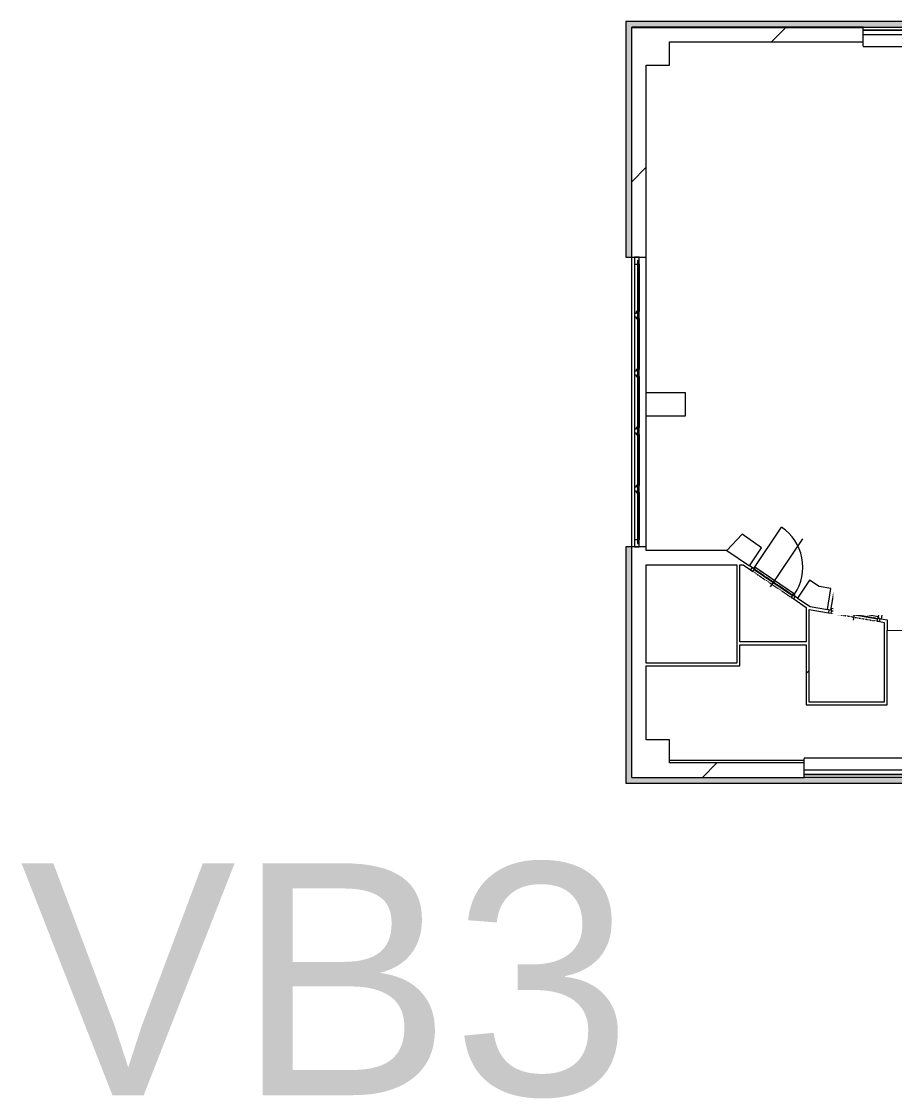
# Model space of a CAD drawing. Header units: millimetres. Extents: x 46521 to 262603, y -45352 to 20466.
# Drawn here: x 183571 to 198636, y -10713 to 7864 of the extents above; entities that cross this region are included whole.
import ezdxf

# ---------------------------------------------------------------- set-up
doc = ezdxf.new("R2010")
doc.units = ezdxf.units.MM
doc.linetypes.add('Čerchovaná se dvěma tečkami', pattern=[2.59, 1, -0.53, 0, -0.53, 0, -0.53])
for name, color, linetype, lineweight in [('A-DOOR', 31, 'Continuous', 13), ('A-DOOR-FRAM', 31, 'Continuous', 9), ('A-FLOR', 192, 'Continuous', 13), ('A-GENM', 13, 'Continuous', 13), ('A-GLAZ', 151, 'Continuous', 13), ('A-GLAZ-CURT', 52, 'Continuous', 13), ('A-GLAZ-CWMG', 51, 'Continuous', 13), ('A-WALL', 113, 'Continuous', 13), ('A-WALL-PATT', 111, 'Continuous', 9), ('G-ANNO-TEXT', 231, 'Continuous', 9), ('I-FURN', 30, 'Continuous', 13), ('S-COLS', 52, 'Continuous', 13)]:
    doc.layers.add(name, color=color, linetype=linetype, lineweight=lineweight)
doc.styles.add('Arial_3', font='arial.ttf', dxfattribs={"height": 5000})
doc.styles.add('Arial_4', font='arial.ttf', dxfattribs={"height": 4000})
pattern_1 = [(45, (128653, 0), (-7184.2, 7184.2), []), (45, (131527, -3e-12), (-7184.2, 7184.2), []), (45, (137274, -7e-12), (-4310.5, 10057.9), [4064, -2032, 67.06, -1964.94])]
pattern_2 = [(45, (128653, 0), (-7184.2, 7184.2), []), (45, (131527, -3e-12), (-7184.2, 7184.2), []), (45, (137274, -8e-12), (-4310.5, 10057.9), [4064, -2032, 67.06, -1964.94])]
pattern_3 = [(45, (128653, 0), (-7184.2, 7184.2), []), (45, (131527, 0), (-7184.2, 7184.2), []), (45, (137274, 0), (-4310.5, 10057.9), [4064, -2032, 67.06, -1964.94])]

# ---------------------------------------------------------------- blocks, each defined once
blk = doc.blocks.new('OKNO_2k_ - OKNO_2k_1900x1400-1963744-Mapka _ závislý 15')
at = {"layer": 'A-GLAZ', "lineweight": 9}
for p, q in [((-950, 126), (950, 126)), ((-950, 75), (-950, 126)), ((950, 75), (-950, 75)), ((-950, 75), (950, 75)), ((-950, -5), (-950, 75)), ((950, 126), (950, 75)), ((950, 75), (950, -5)), ((950, -5), (-950, -5))]:
    blk.add_line(p, q, dxfattribs=at)
blk = doc.blocks.new('ST_panel_sklo - ST_panel_sklo-1403385-Mapka _ závislý 15')
at = {"layer": 'A-GLAZ-CURT', "lineweight": 9}
for p, q in [((470, 28), (-470, 28)), ((-470, 28), (-470, 0)), ((-470, 0), (470, 0)), ((470, 0), (470, 28))]:
    blk.add_line(p, q, dxfattribs=at)
blk = doc.blocks.new('ST_panel_sklo - ST_panel_sklo-1403386-Mapka _ závislý 15')
at = {"layer": 'A-GLAZ-CURT', "lineweight": 9}
for p, q in [((500, 28), (-500, 28)), ((-500, 28), (-500, 0)), ((-500, 0), (500, 0)), ((500, 0), (500, 28))]:
    blk.add_line(p, q, dxfattribs=at)
blk = doc.blocks.new('parapet s nosem_vnitní - parapet s nosem_vnitní-1349022-Mapka _ závislý 15')
at = {"layer": 'A-GENM', "lineweight": 9}
for p, q in [((-950, -190), (-950, 0)), ((950, 0), (950, -190)), ((-950, -190), (-950, -200)), ((-950, -200), (950, -200)), ((-950, -200), (950, -200)), ((950, -200), (950, -190))]:
    blk.add_line(p, q, dxfattribs=at)
blk = doc.blocks.new('Rectangular Mullion - Rectangular Mullion-Loc wall 49 Bottom 120mm 02-1403430-Mapka _ závislý 15')
at = {"layer": 'A-GLAZ-CWMG', "lineweight": 9}
for p, q in [((65495, -199), (65495, -1079)), ((65575, -259), (65575, -1079))]:
    blk.add_line(p, q, dxfattribs=at)
blk = doc.blocks.new('Rectangular Mullion - Rectangular Mullion-Loc wall 49 Bottom 120mm 02-1403408-Mapka _ závislý 15')
at = {"layer": 'A-GLAZ-CWMG', "lineweight": 9}
for p, q in [((65495, 801), (65495, -199)), ((65575, 741), (65575, -139))]:
    blk.add_line(p, q, dxfattribs=at)
blk = doc.blocks.new('Rectangular Mullion - Rectangular Mullion-Loc wall 49 Bottom 120mm 02-1403416-Mapka _ závislý 15')
at = {"layer": 'A-GLAZ-CWMG', "lineweight": 9}
for p, q in [((65495, 3681), (65495, 2801)), ((65575, 3681), (65575, 2861))]:
    blk.add_line(p, q, dxfattribs=at)
blk = doc.blocks.new('Rectangular Mullion - Rectangular Mullion-Loc wall 49 Bottom 120mm 02-1403417-Mapka _ závislý 15')
at = {"layer": 'A-GLAZ-CWMG', "lineweight": 9}
for p, q in [((-120, -79), (-120, 1)), ((-120, 1), (0, 1)), ((0, 1), (0, -79)), ((0, -79), (-120, -79))]:
    blk.add_line(p, q, dxfattribs=at)
blk = doc.blocks.new('Rectangular Mullion - Rectangular Mullion-Loc wall 49 Bottom 120mm 02-1403388-Mapka _ závislý 15')
at = {"layer": 'A-GLAZ-CWMG', "lineweight": 9}
for p, q in [((0, 1), (-120, 1)), ((-120, 1), (-120, -79)), ((0, -79), (0, 1)), ((-120, -79), (0, -79))]:
    blk.add_line(p, q, dxfattribs=at)
blk = doc.blocks.new('Rectangular Mullion - Rectangular Mullion-Loc wall 49 Bottom 120mm-1403423-Mapka _ závislý 15')
at = {"layer": 'A-GLAZ-CWMG', "lineweight": 9}
for p, q in [((-60, -49), (-60, 1)), ((-60, 1), (60, 1)), ((60, 1), (60, -49)), ((-30, -49), (-60, -49)), ((-30, -79), (-30, -49)), ((30, -79), (-30, -79)), ((60, -49), (30, -49)), ((30, -49), (30, -79))]:
    blk.add_line(p, q, dxfattribs=at)
blk = doc.blocks.new('Rectangular Mullion - Rectangular Mullion-Loc wall 49 Bottom 120mm-V156-Mapka _ závislý 15')
at = {"layer": 'A-GLAZ-CWMG', "lineweight": 9}
for p, q in [((-60, -49), (-60, 1)), ((-60, 1), (60, 1)), ((60, 1), (60, -49)), ((-30, -49), (-60, -49)), ((-30, -79), (-30, -49)), ((30, -79), (-30, -79)), ((60, -49), (30, -49)), ((30, -49), (30, -79))]:
    blk.add_line(p, q, dxfattribs=at)
blk = doc.blocks.new('Rectangular Mullion - Rectangular Mullion-Loc wall 49 Bottom 120mm-V157-Mapka _ závislý 15')
at = {"layer": 'A-GLAZ-CWMG', "lineweight": 9}
for p, q in [((-60, -49), (-60, 1)), ((-60, 1), (60, 1)), ((60, 1), (60, -49)), ((-30, -49), (-60, -49)), ((-30, -79), (-30, -49)), ((30, -79), (-30, -79)), ((60, -49), (30, -49)), ((30, -49), (30, -79))]:
    blk.add_line(p, q, dxfattribs=at)
blk = doc.blocks.new('Rectangular Mullion - Rectangular Mullion-Loc wall 49 Bottom 120mm-V158-Mapka _ závislý 15')
at = {"layer": 'A-GLAZ-CWMG', "lineweight": 9}
for p, q in [((-60, -49), (-60, 1)), ((-60, 1), (60, 1)), ((60, 1), (60, -49)), ((-30, -49), (-60, -49)), ((-30, -79), (-30, -49)), ((30, -79), (-30, -79)), ((60, -49), (30, -49)), ((30, -49), (30, -79))]:
    blk.add_line(p, q, dxfattribs=at)
blk = doc.blocks.new('Kóje - Kóje-2061615-Mapka _ závislý 15')
at = {"layer": 'I-FURN', "lineweight": 9}
for p, q in [((73972, 4123), (73684, 3825)), ((74108, 3991), (73972, 4123)), ((74160, 4045), (74108, 3991)), ((75065, 2804), (74160, 4045)), ((73684, 3825), (73821, 3702)), ((73821, 3702), (74611, 2602)), ((75368, 1291), (75065, 2804)), ((74611, 2602), (74886, 1290)), ((74886, 1290), (74622, -49)), ((75112, -258), (75417, 1291)), ((75417, 1291), (75368, 1291)), ((74622, -49), (73878, -1154)), ((74236, -1556), (75112, -258)), ((67354, -981), (67091, -1259)), ((67689, -1216), (67354, -981)), ((67091, -1259), (67482, -1523)), ((67482, -1523), (67689, -1216)), ((73878, -1154), (72768, -1878)), ((73001, -2362), (74236, -1556)), ((68519, -1773), (68311, -2082)), ((68684, -1884), (68519, -1773)), ((68884, -1916), (68684, -1884)), ((68827, -2280), (68884, -1916)), ((72768, -1878), (72572, -1920)), ((72572, -1920), (72641, -2243)), ((68311, -2082), (68530, -2229)), ((68530, -2229), (68827, -2280)), ((69814, -2080), (69752, -2440)), ((70006, -2113), (69814, -2080)), ((71421, -2104), (70006, -2113)), ((71617, -2065), (71421, -2104)), ((71694, -2425), (71617, -2065)), ((72641, -2243), (72895, -2194)), ((72895, -2194), (73001, -2362)), ((69752, -2440), (69855, -2458)), ((69855, -2458), (69855, -2638)), ((71665, -2430), (71694, -2425)), ((71665, -2606), (71665, -2430)), ((69855, -2638), (71665, -2606))]:
    blk.add_line(p, q, dxfattribs=at)
blk = doc.blocks.new('DVERE_1k_oblozka - DD03_01_800x1970_koupelna-V181-Mapka _ závislý 15')
at = {"layer": 'A-DOOR', "lineweight": 9}
for p, q in [((-415, 22), (-415, 882)), ((0, -78), (0, 922)), ((-400, 22), (-450, 22)), ((-450, 22), (-450, -28)), ((415, 52), (-415, 52)), ((-415, 52), (-415, 37)), ((-415, 37), (-400, 37)), ((-400, 37), (-400, 12)), ((-400, -28), (-400, 22)), ((-400, 12), (400, 12)), ((305, 52), (-305, 52)), ((400, 12), (400, 37)), ((400, 37), (415, 37)), ((450, 22), (400, 22)), ((400, 22), (400, -28)), ((415, 37), (415, 52)), ((415, 52), (415, 22)), ((450, -28), (450, 22)), ((-450, -28), (-400, -28)), ((400, -28), (450, -28))]:
    blk.add_line(p, q, dxfattribs=at)
at = {"layer": 'A-DOOR', "linetype": 'Čerchovaná se dvěma tečkami', "lineweight": 9}
for p, q in [((-400, 22), (400, 22)), ((-400, -28), (400, -28))]:
    blk.add_line(p, q, dxfattribs=at)
at = {"layer": 'A-DOOR', "lineweight": 9}
blk.add_arc((-415, 52), 830, 360, 90, dxfattribs=at)
at = {"layer": 'A-DOOR-FRAM'}
for p, q in [((-400, 22), (-450, 22)), ((-400, -28), (-400, 22)), ((400, 22), (400, -28)), ((400, 22), (450, 22)), ((-450, -28), (-400, -28)), ((450, -28), (400, -28))]:
    blk.add_line(p, q, dxfattribs=at)
blk = doc.blocks.new('DVERE_1k_oblozka - DD03_01_800x1970_koupelna-2042788-Mapka _ závislý 15')
at = {"layer": 'A-DOOR', "lineweight": 9}
for p, q in [((-415, 22), (-415, 882)), ((0, -78), (0, 922)), ((-400, 22), (-450, 22)), ((-450, 22), (-450, -28)), ((415, 52), (-415, 52)), ((-415, 52), (-415, 37)), ((-415, 37), (-400, 37)), ((-400, -28), (-400, 22)), ((-400, 12), (400, 12)), ((305, 52), (-305, 52)), ((400, 37), (415, 37)), ((450, 22), (400, 22)), ((400, 22), (400, -28)), ((415, 37), (415, 52)), ((415, 52), (415, 22)), ((450, -28), (450, 22)), ((-450, -28), (-400, -28)), ((400, -28), (450, -28))]:
    blk.add_line(p, q, dxfattribs=at)
at = {"layer": 'A-DOOR', "linetype": 'Čerchovaná se dvěma tečkami', "lineweight": 9}
for p, q in [((-400, 22), (400, 22)), ((-400, -28), (400, -28))]:
    blk.add_line(p, q, dxfattribs=at)
at = {"layer": 'A-DOOR', "lineweight": 9}
blk.add_arc((-415, 52), 830, 360, 90, dxfattribs=at)
at = {"layer": 'A-DOOR-FRAM'}
for p, q in [((-400, 22), (-450, 22)), ((-400, -28), (-400, 22)), ((400, 22), (400, -28)), ((400, 22), (450, 22)), ((-450, -28), (-400, -28)), ((450, -28), (400, -28))]:
    blk.add_line(p, q, dxfattribs=at)

msp = doc.modelspace()

# ---------------------------------------------------------------- hatches: boundary and pattern name
at = {"layer": 'A-WALL-PATT'}
h = msp.add_hatch(color=256, dxfattribs=at)
h.paths.add_polyline_path([(194102.5, -5274.4), (194102.5, -1199.4), (194002.5, -1199.4), (194002.5, -5274.4)])
h.paths.add_polyline_path([(194102.5, 3800.6), (194102.5, 7864.2), (194002.5, 7864.2), (194002.5, 3800.6)])
for points in [[(213061.6, 7764.2), (213061.6, 7864.2), (194102.5, 7864.2), (194102.5, 7764.2), (213011.6, 7764.2)], [(200060.2, -5274.4), (200060.6, -5274.4), (200060.2, -5174.4), (194102.5, -5174.4), (194102.5, -5274.4), (200010.6, -5274.4)]]:
    msp.add_hatch(color=256, dxfattribs=at).paths.add_polyline_path(points)
h = msp.add_hatch(dxfattribs=at)
h.set_pattern_fill('FP_31', color=256, angle=45, style=0, pattern_type=2)
h.set_pattern_definition(pattern_2)
h.paths.add_polyline_path([(212711.6, 7514.3), (212961.6, 7514.3), (212961.6, 7764.3), (208975.5, 7764.3), (208975.5, 7514.3), (212311.6, 7514.3), (212311.6, 7539.3), (212711.6, 7539.3)])
h.paths.add_polyline_path([(205975.5, 7514.3), (206351.6, 7514.3), (206351.6, 7574.3), (206751.6, 7574.3), (206751.6, 7514.3), (207075.5, 7514.3), (207075.5, 7764.3), (205975.5, 7764.3), (205975.5, 7518.3)])
h.paths.add_polyline_path([(200752.5, 7514.3), (201025.5, 7514.3), (201025.5, 7764.3), (199995.5, 7764.3), (199995.5, 7514.3), (200352.5, 7514.3), (200352.5, 7574.3), (200752.5, 7574.3)])
h.paths.add_polyline_path([(194102.5, 7514.3), (198095.5, 7514.3), (198095.5, 7764.3), (194102.5, 7764.3), (194102.5, 7574.3)])
h.paths.add_polyline_path([(204075.5, 7514.3), (204075.5, 7764.3), (202925.5, 7764.3), (202925.5, 7514.3)])
h = msp.add_hatch(dxfattribs=at)
h.set_pattern_fill('FP_30', color=256, angle=45, style=0, pattern_type=2)
h.set_pattern_definition(pattern_1)
h.paths.add_polyline_path([(194352.5, -4924.4), (194352.5, -1199.4), (194102.5, -1199.4), (194102.5, -4924.4)])
h.paths.add_polyline_path([(194352.5, 3800.6), (194352.5, 7514.3), (194102.5, 7514.3), (194102.5, 3800.6)])
h = msp.add_hatch(dxfattribs=at)
h.set_pattern_fill('FP_31', color=256, angle=45, style=0, pattern_type=2)
h.set_pattern_definition(pattern_2)
h.paths.add_polyline_path([(195027.5, 1061.2), (195027.5, 1461.2), (194352.5, 1461.2), (194352.5, 1061.2)])
h = msp.add_hatch(dxfattribs=at)
h.set_pattern_fill('FP_31', color=256, angle=45, style=0, pattern_type=2)
h.set_pattern_definition(pattern_1)
h.paths.add_polyline_path([(195917.5, -1508.8), (196114.7, -1508.8), (195743.9, -1258.8), (194352.5, -1258.8), (194352.5, -1508.8), (195743.9, -1508.8)])
h = msp.add_hatch(dxfattribs=at)
h.set_pattern_fill('FP_30', color=256, angle=45, style=0, pattern_type=2)
h.set_pattern_definition(pattern_1)
h.paths.add_polyline_path([(195967.5, -3202.7), (195967.5, -1508.8), (195917.5, -1522.7), (195917.5, -3202.7)])
h = msp.add_hatch(dxfattribs=at)
h.set_pattern_fill('FP_93', color=256, angle=45, style=0, pattern_type=2)
h.set_pattern_definition([(11.007, (128653, 0), (-1939.8, 9973.1), []), (11.007, (131036, -1607), (-1939.8, 9973.1), []), (11.007, (135801, -4820), (2049.4, 10749), [4064, -2032, 67.06, -1964.94])])
h.paths.add_polyline_path([(197283.8, -2297.2), (196925.4, -2055.5), (196897.5, -2096.9), (197185.6, -2280.2)])
h.paths.add_polyline_path([(196151.3, -1593.7), (196179.2, -1552.3), (196114.7, -1508.8), (196046, -1522.7), (196135.4, -1583)])
h = msp.add_hatch(dxfattribs=at)
h.set_pattern_fill('FP_94', color=256, angle=45, style=0, pattern_type=2)
h.set_pattern_definition([(35.212, (128653, 0), (-5858.3, 8301), []), (35.212, (131485, -489), (-5858.3, 8301), []), (35.212, (137149, -1466), (-2537.9, 10644.3), [4064, -2032, 67.06, -1964.94])])
h.paths.add_polyline_path([(198458.7, -2499.9), (198458.7, -2449.1), (198389.9, -2449.1), (198404.8, -2490.6)])
h.paths.add_polyline_path([(197496.5, -2333.9), (197496.5, -2283.1), (197182.7, -2229), (197283.8, -2297.2), (197365.7, -2311.3)])
h = msp.add_hatch(dxfattribs=at)
h.set_pattern_fill('FP_30', color=256, angle=45, style=0, pattern_type=2)
h.set_pattern_definition([(45, (128653, 0), (-7184.2, 7184.2), []), (45, (131527, -2e-12), (-7184.2, 7184.2), []), (45, (137274, -6e-12), (-4310.5, 10057.9), [4064, -2032, 67.06, -1964.94])])
h.paths.add_polyline_path([(197113.7, -3874.2), (197163.7, -3874.2), (197163.7, -2276.5), (197113.7, -2242.8), (197113.7, -3362.9)])
h = msp.add_hatch(dxfattribs=at)
h.set_pattern_fill('FP_30', color=256, angle=45, style=0, pattern_type=2)
h.set_pattern_definition(pattern_1)
h.paths.add_polyline_path([(198458.7, -3874.2), (198508.7, -3874.2), (198508.7, -2457.7), (198458.7, -2457.7), (198458.7, -3362.9)])
h = msp.add_hatch(dxfattribs=at)
h.set_pattern_fill('FP_36', color=256, angle=45, style=0, pattern_type=2)
h.set_pattern_definition(pattern_1)
h.paths.add_polyline_path([(195967.5, -2837.7), (195967.5, -2887.7), (197113.7, -2887.7), (197113.7, -2837.7)])
h = msp.add_hatch(dxfattribs=at)
h.set_pattern_fill('FP_36', color=256, angle=45, style=0, pattern_type=2)
h.set_pattern_definition(pattern_1)
h.paths.add_polyline_path([(194352.5, -3252.7), (195967.5, -3252.7), (195967.5, -3202.7), (194352.5, -3202.7)])
h = msp.add_hatch(dxfattribs=at)
h.set_pattern_fill('FP_31', color=256, angle=45, style=0, pattern_type=2)
h.set_pattern_definition(pattern_1)
h.paths.add_polyline_path([(198508.7, -3924.2), (198508.7, -3874.2), (197113.7, -3874.2), (197113.7, -3924.2), (198458.7, -3924.2)])
h = msp.add_hatch(dxfattribs=at)
h.set_pattern_fill('FP_30', color=256, angle=45, style=0, pattern_type=2)
h.set_pattern_definition(pattern_1)
h.paths.add_polyline_path([(200075.6, -5174.4), (200060.2, -4924.4), (198975.6, -4924.4), (198975.6, -5174.4), (200060.2, -5174.4)])
h.paths.add_polyline_path([(197075.6, -5174.4), (197075.6, -4924.4), (194102.5, -4924.4), (194102.5, -5174.4), (194352.5, -5174.4)])
at = {"layer": 'S-COLS', "lineweight": 9}
h = msp.add_hatch(dxfattribs=at)
h.set_pattern_fill('FP_72', color=256, style=0, pattern_type=2)
h.set_pattern_definition(pattern_3)
h.paths.add_polyline_path([(194352.5, 7514.3), (194352.5, 7114.3), (194752.5, 7114.3), (194752.5, 7514.3)])
h = msp.add_hatch(dxfattribs=at)
h.set_pattern_fill('FP_72', color=256, style=0, pattern_type=2)
h.set_pattern_definition(pattern_3)
h.paths.add_polyline_path([(194352.5, -4524.4), (194352.5, -4924.4), (194752.5, -4924.4), (194752.5, -4524.4)])

# ---------------------------------------------------------------- linework, layer by layer
at = {"layer": 'A-FLOR', "lineweight": 9}
msp.add_line((194752.5, -4876.6), (197075.6, -4876.6), dxfattribs=at)
at = {"layer": 'A-WALL', "lineweight": 9}
for p, q in [((194002.5, 7864.2), (194002.5, 3800.6)), ((213061.6, 7864.2), (194002.5, 7864.2)), ((194102.5, -5174.4), (194102.5, 7764.3)), ((198095.5, 7764.3), (194102.5, 7764.3)), ((194102.5, 7764.2), (198095.5, 7764.2)), ((194752.5, 7514.3), (198095.5, 7514.3)), ((194352.5, -1258.8), (194352.5, 7114.3)), ((194002.5, 3800.6), (194352.5, 3800.6)), ((195027.5, 1461.2), (194352.5, 1461.2)), ((195027.5, 1061.2), (195027.5, 1461.2)), ((194352.5, 1061.2), (195027.5, 1061.2)), ((194002.5, -1199.4), (194002.5, -5274.4)), ((194352.5, -1199.4), (194002.5, -1199.4)), ((195743.9, -1258.8), (194352.5, -1258.8)), ((194352.5, -3202.7), (194352.5, -1508.8)), ((194352.5, -1508.8), (195917.5, -1508.8)), ((195917.5, -1508.8), (195917.5, -3202.7)), ((195967.5, -1508.8), (196025.2, -1508.8)), ((195967.5, -2837.7), (195967.5, -1508.8)), ((196025.2, -1508.8), (196151.3, -1593.7)), ((196179.2, -1552.3), (196135.4, -1522.7)), ((196897.5, -2096.9), (197113.7, -2242.8)), ((196964.5, -2081.8), (196925.4, -2055.5)), ((197113.7, -2242.8), (197113.7, -2837.7)), ((197163.7, -3874.2), (197163.7, -2276.5)), ((197163.7, -2276.5), (197496.5, -2333.9)), ((197505, -2284.6), (197479.7, -2280.2)), ((198383.4, -2486.9), (198458.7, -2499.9)), ((198458.7, -2499.9), (198458.7, -3874.2)), ((198508.7, -3924.2), (198508.7, -2637.7)), ((197113.7, -2837.7), (195967.5, -2837.7)), ((195967.5, -3252.7), (195967.5, -2887.7)), ((195967.5, -2887.7), (197113.7, -2887.7)), ((197113.7, -2887.7), (197113.7, -3924.2)), ((195917.5, -3202.7), (194352.5, -3202.7)), ((194352.5, -4524.4), (194352.5, -3252.7)), ((194352.5, -3252.7), (195967.5, -3252.7)), ((198458.7, -3874.2), (197163.7, -3874.2)), ((197113.7, -3924.2), (198508.7, -3924.2)), ((197075.6, -4924.4), (194752.5, -4924.4)), ((194102.5, -5174.4), (197075.6, -5174.4)), ((194002.5, -5274.4), (199960.6, -5274.4))]:
    msp.add_line(p, q, dxfattribs=at)
at = {"layer": 'S-COLS', "lineweight": 9}
for p, q in [((194752.5, 7114.3), (194752.5, 7514.3)), ((194352.5, 7114.3), (194752.5, 7114.3)), ((194752.5, -4524.4), (194352.5, -4524.4)), ((194752.5, -4924.4), (194752.5, -4524.4))]:
    msp.add_line(p, q, dxfattribs=at)

# ---------------------------------------------------------------- block references
at = {"layer": 'A-DOOR', "lineweight": 9}
for name, p, rotation in [('DVERE_1k_oblozka - DD03_01_800x1970_koupelna-V181-Mapka _ závislý 15', (196539.9, -1822.2), 326.0066834518678), ('DVERE_1k_oblozka - DD03_01_800x1970_koupelna-2042788-Mapka _ závislý 15', (197944.7, -2382.9), 350.2122083875207)]:
    msp.add_blockref(name, p, dxfattribs=dict(at, rotation=rotation))
at = {"layer": 'A-GENM', "lineweight": 9}
msp.add_blockref('parapet s nosem_vnitní - parapet s nosem_vnitní-1349022-Mapka _ závislý 15', (199045.5, 7634.3), dxfattribs=at)
at = {"layer": 'A-GENM', "lineweight": 9, "rotation": 180}
msp.add_blockref('parapet s nosem_vnitní - parapet s nosem_vnitní-1349022-Mapka _ závislý 15', (198025.6, -5044.4), dxfattribs=at)
at = {"layer": 'A-GLAZ', "lineweight": 9}
msp.add_blockref('OKNO_2k_ - OKNO_2k_1900x1400-1963744-Mapka _ závislý 15', (199045.5, 7639.3), dxfattribs=at)
at = {"layer": 'A-GLAZ', "lineweight": 9, "rotation": 180}
msp.add_blockref('OKNO_2k_ - OKNO_2k_1900x1400-1963744-Mapka _ závislý 15', (198025.6, -5049.4), dxfattribs=at)
at = {"layer": 'A-GLAZ-CURT', "lineweight": 9, "rotation": 89.99999999999991}
for name, p in [('ST_panel_sklo - ST_panel_sklo-1403385-Mapka _ závislý 15', (194227.5, 3270.6)), ('ST_panel_sklo - ST_panel_sklo-1403386-Mapka _ závislý 15', (194227.5, 2300.6)), ('ST_panel_sklo - ST_panel_sklo-1403386-Mapka _ závislý 15', (194227.5, 1300.6)), ('ST_panel_sklo - ST_panel_sklo-1403386-Mapka _ závislý 15', (194227.5, 300.6)), ('ST_panel_sklo - ST_panel_sklo-1403385-Mapka _ závislý 15', (194227.5, -669.4))]:
    msp.add_blockref(name, p, dxfattribs=at)
at = {"layer": 'A-GLAZ-CWMG', "lineweight": 9, "extrusion": (0, 0, -1), "rotation": 90.0000000000001}
for name, p in [('Rectangular Mullion - Rectangular Mullion-Loc wall 49 Bottom 120mm 02-1403417-Mapka _ závislý 15', (-194227.5, 3800.6)), ('Rectangular Mullion - Rectangular Mullion-Loc wall 49 Bottom 120mm-V158-Mapka _ závislý 15', (-194227.5, 2800.6)), ('Rectangular Mullion - Rectangular Mullion-Loc wall 49 Bottom 120mm-V157-Mapka _ závislý 15', (-194227.5, 1800.6)), ('Rectangular Mullion - Rectangular Mullion-Loc wall 49 Bottom 120mm-V156-Mapka _ závislý 15', (-194227.5, 800.6)), ('Rectangular Mullion - Rectangular Mullion-Loc wall 49 Bottom 120mm-1403423-Mapka _ závislý 15', (-194227.5, -199.4))]:
    msp.add_blockref(name, p, dxfattribs=at)
at = {"layer": 'A-GLAZ-CWMG', "lineweight": 9}
for name, p in [('Rectangular Mullion - Rectangular Mullion-Loc wall 49 Bottom 120mm 02-1403416-Mapka _ závislý 15', (128653.2, 0)), ('Rectangular Mullion - Rectangular Mullion-Loc wall 49 Bottom 120mm 02-1403408-Mapka _ závislý 15', (128653.2, 2000)), ('Rectangular Mullion - Rectangular Mullion-Loc wall 49 Bottom 120mm 02-1403408-Mapka _ závislý 15', (128653.2, 1000)), ('Rectangular Mullion - Rectangular Mullion-Loc wall 49 Bottom 120mm 02-1403408-Mapka _ závislý 15', (128653.2, 0)), ('Rectangular Mullion - Rectangular Mullion-Loc wall 49 Bottom 120mm 02-1403430-Mapka _ závislý 15', (128653.2, 0))]:
    msp.add_blockref(name, p, dxfattribs=at)
at = {"layer": 'A-GLAZ-CWMG', "lineweight": 9, "rotation": 269.9999999999999}
msp.add_blockref('Rectangular Mullion - Rectangular Mullion-Loc wall 49 Bottom 120mm 02-1403388-Mapka _ závislý 15', (194227.5, -1199.4), dxfattribs=at)
at = {"layer": 'I-FURN', "lineweight": 9}
msp.add_blockref('Kóje - Kóje-2061615-Mapka _ závislý 15', (128653.2, 0), dxfattribs=at)

# ---------------------------------------------------------------- texts
at = {"layer": 'G-ANNO-TEXT', "color": 7, "insert": (183546.5, -6656.2), "char_height": 4000, "width": 13147.675, "attachment_point": 1, "style": 'Arial_4'}
msp.add_mtext('VB3', dxfattribs=at)

# ---------------------------------------------------------------- next in the draw order: texts
at = {"layer": 'G-ANNO-TEXT', "color": 7, "insert": (198828.8, 3875.6), "char_height": 5000, "width": 11704.638, "attachment_point": 1, "style": 'Arial_3', "bg_fill": 3, "box_fill_scale": 1.25, "bg_fill_color": 256, "bg_fill_true_color": 13158600, "bg_fill_transparency": 0}
msp.add_mtext('"B"', dxfattribs=at)

doc.saveas('drawing.dxf')
